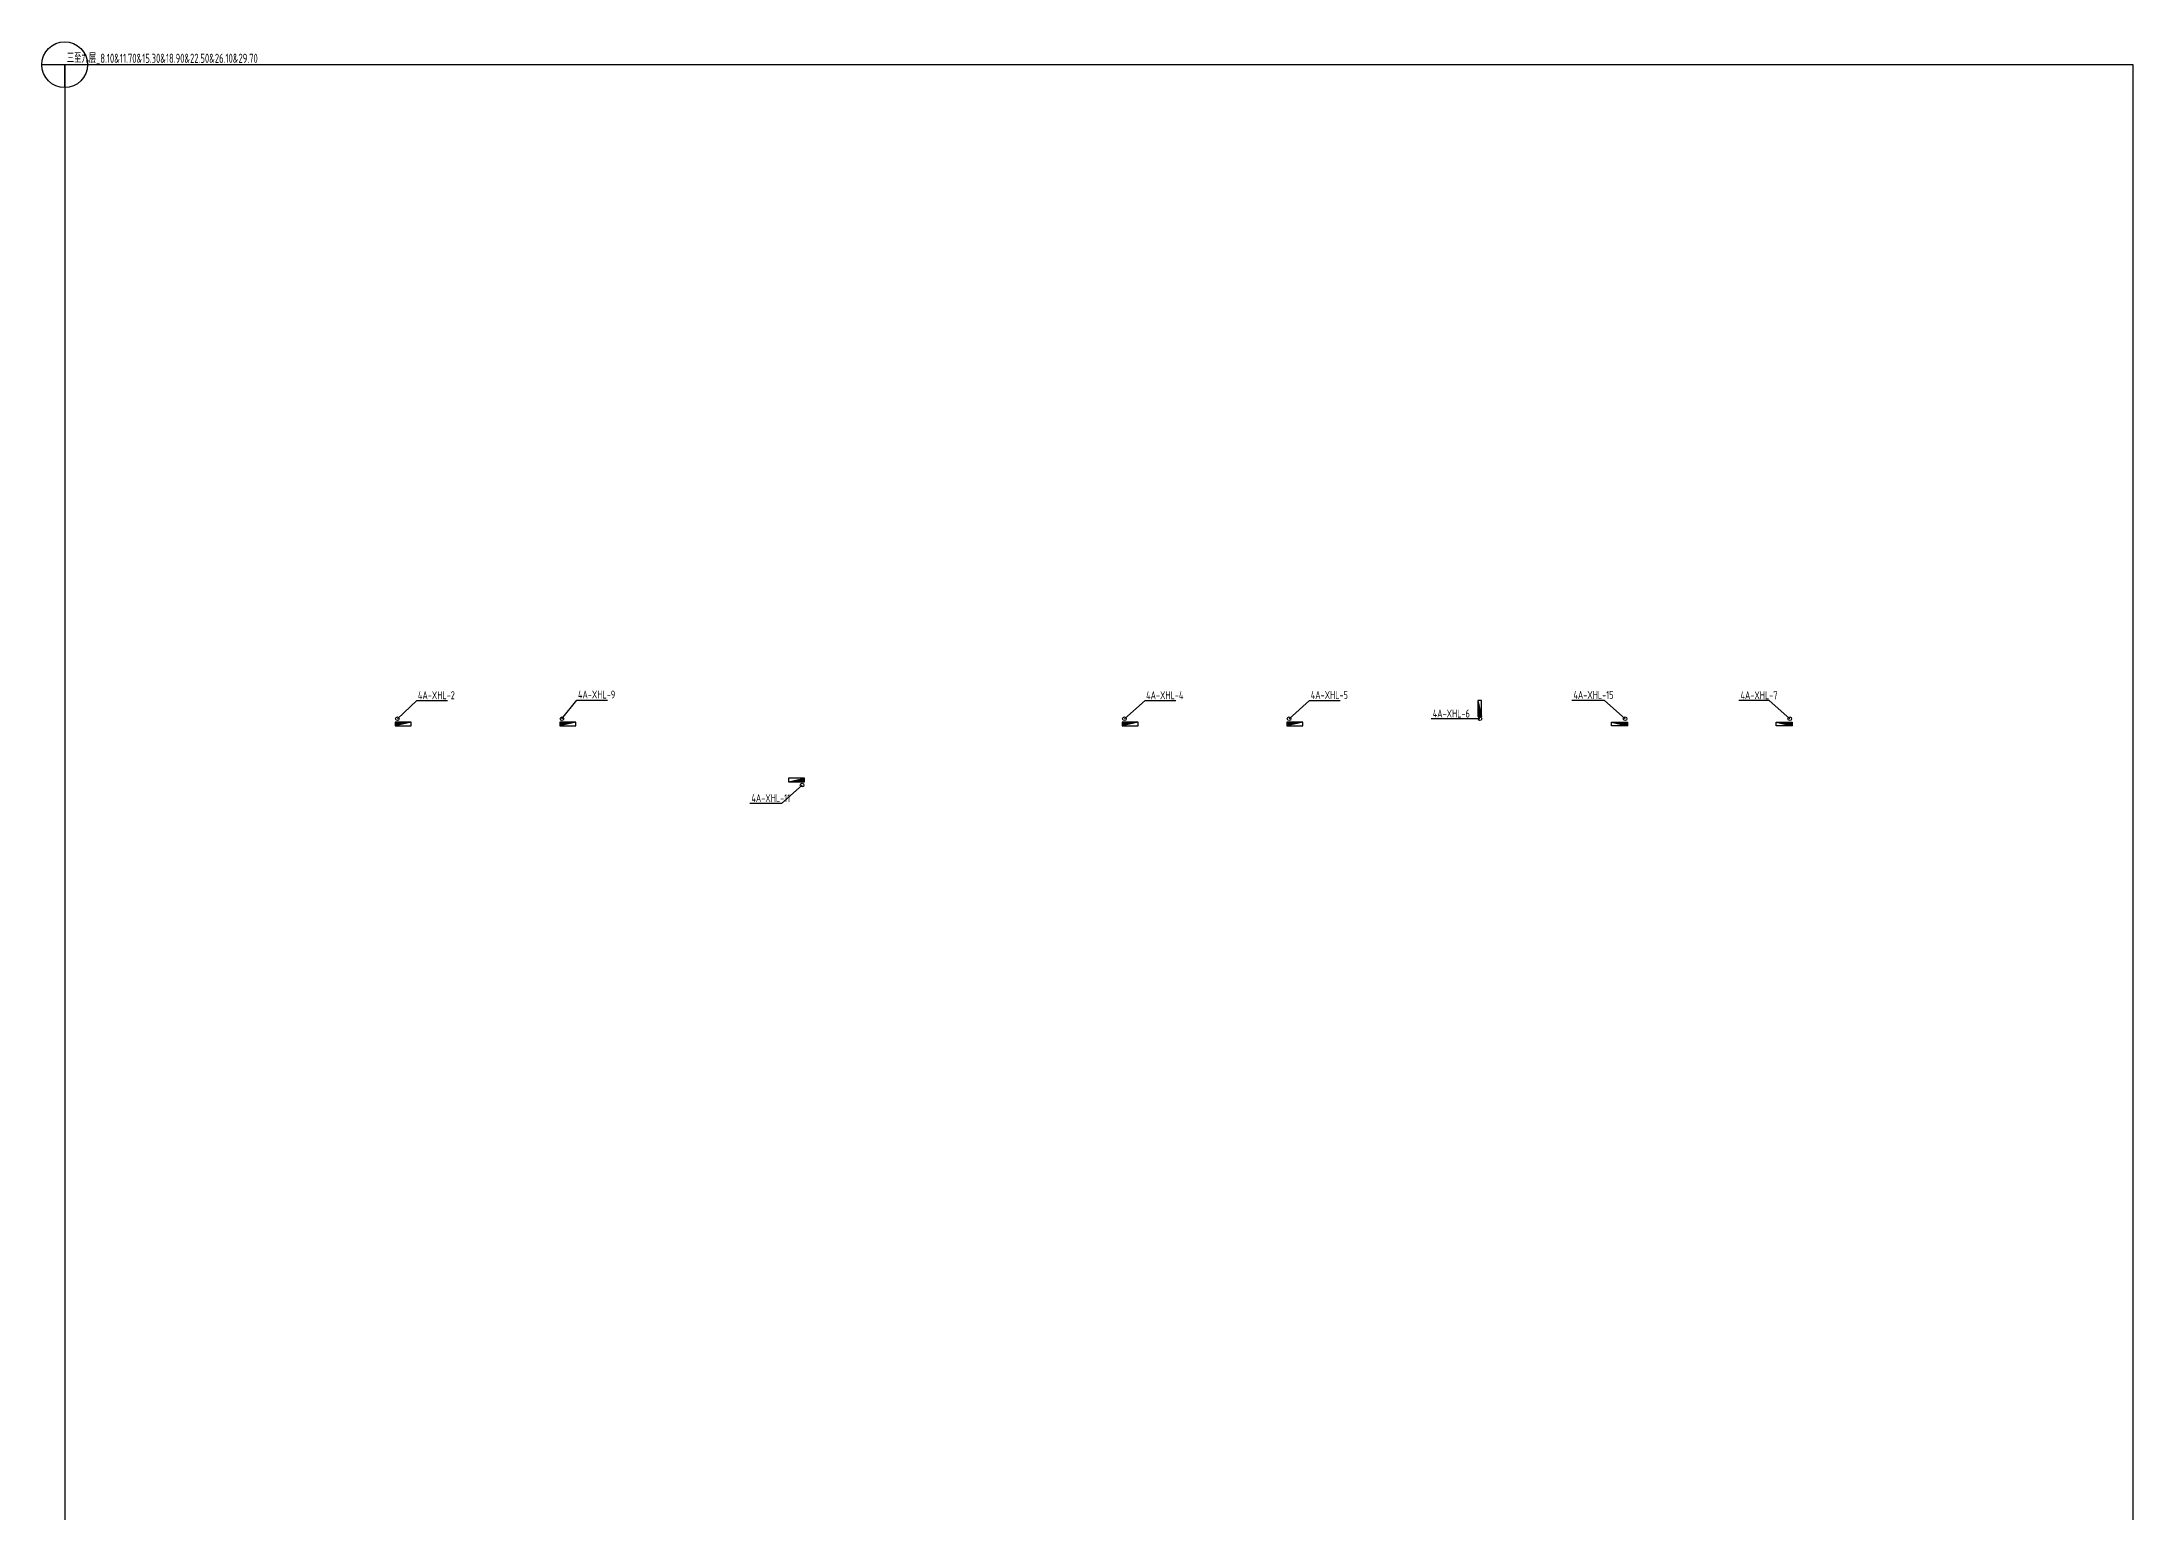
# Model space of a CAD drawing. Header units: millimetres. Extents: x -69218 to 1159344, y 1846 to 130422.
# Drawn here: x 367874 to 459343, y 66134 to 130422 of the extents above; entities that cross this region are included whole.
import ezdxf

# ---------------------------------------------------------------- set-up
doc = ezdxf.new("R2010")
doc.units = ezdxf.units.MM
doc.header["$LTSCALE"] = 1000
doc.layers.get('0').update_dxf_attribs({"linetype": 'CONTINUOUS'})
for name, color, linetype in [('DIM_消防', 3, 'CONTINUOUS'), ('EQUIP_消火栓', 7, 'CONTINUOUS'), ('S-Xh_注释', 3, 'CONTINUOUS'), ('VPIPE-消防', 1, 'CONTINUOUS')]:
    doc.layers.add(name, color=color, linetype=linetype)
doc.styles.add('_TWT_PIPEDN', font='GBENOR', dxfattribs={"width": 0.7, "height": 3.5, "bigfont": 'GBCBIG'})
doc.styles.add('_TWT_SERIAL', font='GBENOR', dxfattribs={"width": 0.7, "height": 3.5, "bigfont": 'GBCBIG'})

# ---------------------------------------------------------------- blocks, each defined once
blk = doc.blocks.new('Floorbase')
for p, q in [((0, 0), (-1000, 0)), ((0, -1000), (0, 0))]:
    blk.add_line(p, q)
blk.add_circle((0, 0), 1000)
at = {"style": '_TWT_PIPEDN', "width": 0.8}
blk.add_attdef('Elevation', (92, 81), '', height=400, dxfattribs=at)
blk = doc.blocks.new('$TwtSys$00000434')
for p, q in [((-0.5, 0.5), (-0.5, -0.5)), ((-0.5, -0.5), (0.5, 0.5)), ((0.5, 0.5), (-0.5, 0.5)), ((0.5, -0.5), (0.5, 0.5)), ((-0.5, -0.5), (0.5, -0.5))]:
    blk.add_line(p, q)
blk.add_solid([(0.5, -0.5), (0.5, 0.5), (-0.5, -0.5)])

msp = doc.modelspace()

# ---------------------------------------------------------------- linework, layer by layer
at = {"layer": 'DIM_消防'}
for p, q in [((383424, 100822), (384274, 101622)), ((384274, 101622), (385611, 101622)), ((390624, 100822), (391274, 101640)), ((391274, 101640), (392613, 101640)), ((415224, 100822), (416124, 101622)), ((416124, 101622), (417468, 101622)), ((422424, 100822), (423324, 101622)), ((423324, 101622), (424657, 101622)), ((436224, 101622), (434791, 101622)), ((437124, 100822), (436224, 101622)), ((443424, 101622), (442099, 101622)), ((444324, 100822), (443424, 101622)), ((429974, 100822), (428639, 100822)), ((430774, 100822), (429974, 100822)), ((401124, 97922), (400224, 97122)), ((400224, 97122), (398839, 97122))]:
    msp.add_line(p, q, dxfattribs=at)
at = {"layer": 'S-Xh_注释'}
msp.add_lwpolyline([(368874, 1846), (459343, 1846), (459343, 129422), (368874, 129422)], close=True, dxfattribs=at)
at = {"layer": 'VPIPE-消防'}
for centre in [(383424, 100822), (390624, 100822), (415224, 100822), (422424, 100822), (430774, 100822), (437124, 100822), (444324, 100822), (401124, 97922)]:
    msp.add_circle(centre, 80, dxfattribs=at)

# ---------------------------------------------------------------- block references
at = {"layer": 'EQUIP_消火栓', "xscale": 700, "yscale": 160, "zscale": 700}
for p, rotation in [((430754, 101272), 270), ((383674, 100602), 180), ((390874, 100602), 180), ((415474, 100602), 180), ((422674, 100602), 180)]:
    msp.add_blockref('$TwtSys$00000434', p, dxfattribs=dict(at, rotation=rotation))
at = {"layer": 'EQUIP_消火栓', "xscale": 700, "zscale": 700}
for p, yscale in [((436874, 100602), -160), ((444074, 100602), -160), ((400874, 98142), 160)]:
    msp.add_blockref('$TwtSys$00000434', p, dxfattribs=dict(at, yscale=yscale))
at = {"layer": 'S-Xh_注释', "color": 0}
msp.add_blockref('Floorbase', (368874, 129422), dxfattribs=at).add_auto_attribs({'Elevation': '三至九层_8.10&11.70&15.30&18.90&22.50&26.10&29.70'})

# ---------------------------------------------------------------- texts
at = {"layer": 'DIM_消防', "color": 7, "style": '_TWT_SERIAL', "width": 0.7}
for s, p in [('4A-XHL-2', (384324, 101678)), ('4A-XHL-9', (391324, 101710)), ('4A-XHL-4', (416173, 101678)), ('4A-XHL-5', (423374, 101690)), ('4A-XHL-15', (434861, 101690)), ('4A-XHL-7', (442169, 101678)), ('4A-XHL-6', (428709, 100878)), ('4A-XHL-11', (398909, 97178))]:
    msp.add_text(s, height=350, dxfattribs=at).set_placement(p)

doc.saveas('drawing.dxf')
